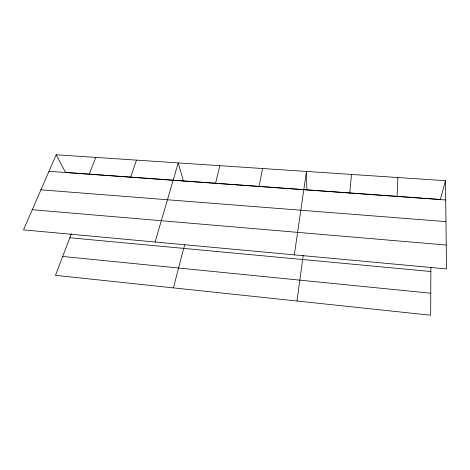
<?xml version="1.0" encoding="UTF-8"?>
<svg xmlns="http://www.w3.org/2000/svg" width="470" height="470" viewBox="0 0 470 470"><rect width="100%" height="100%" fill="white"/><g stroke="black" fill="none" stroke-linecap="round" stroke-linejoin="round"><path stroke-width="0.7" d="M430.884 267.177L430.667 315.223L55.442 275.338L71.387 233.719M397.068 196.448L397.861 177.531M349.774 193.035L351.525 174.446M296.993 301.012L303.221 255.251M294.332 254.869L306.446 171.444L306.851 189.827M259.058 186.484L262.566 168.518M215.524 183.341L219.843 165.675M173.401 287.875L184.616 244.876M445.501 180.703L440.343 199.462L65.512 172.408L56.183 154.777L445.501 180.703L446.5 268.916L23.5 229.871L56.183 154.777M155.094 242.021L178.23 162.902L183.388 180.915M130.642 177.208L136.47 160.123M89.271 174.223L95.804 157.415M48.986 171.315L445.719 199.962M40.931 189.821L445.965 221.623M32.271 209.714L446.23 245.04M69.842 237.755L430.867 271.507M62.675 256.461L430.767 293.221"/></g></svg>
